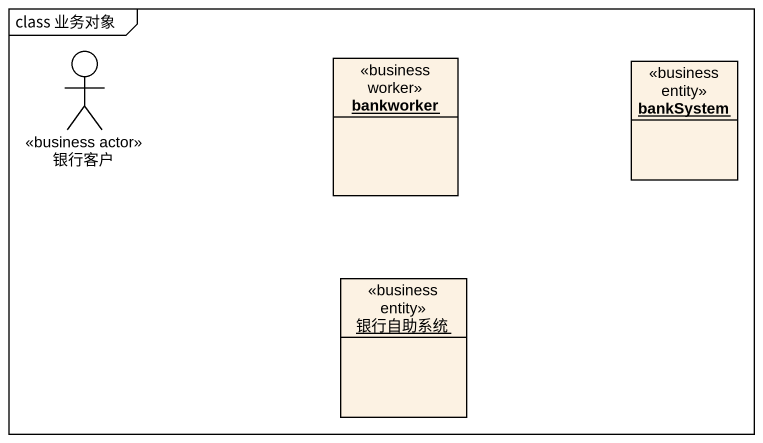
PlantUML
@startuml
mainframe class 业务对象
allowmixing
hide circle
hide empty members
actor 银行客户 <<business actor>>
object bankworker <<business worker>>
object bankSystem <<business entity>>
object 银行自助系统 <<business entity>>
@enduml
